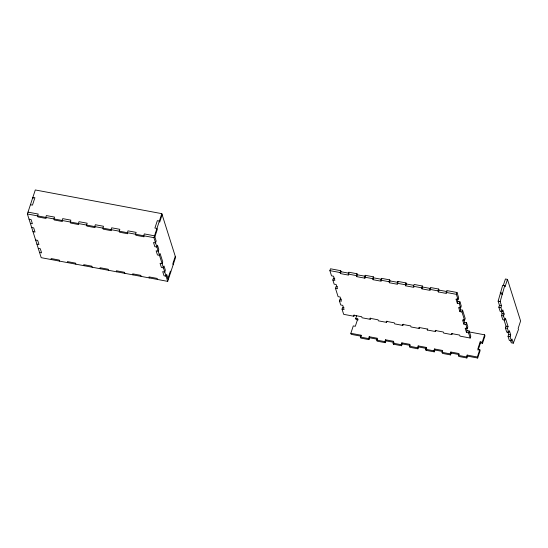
<?xml version="1.0" encoding="UTF-8"?>
<svg xmlns="http://www.w3.org/2000/svg" width="548" height="548" viewBox="0 0 548 548"><rect width="100%" height="100%" fill="white"/><g stroke="black" fill="none" stroke-linecap="round" stroke-linejoin="round"><path stroke-width="0.82" d="M27.4 213.973L35.291 189.964L161.804 213.658L175.6 257.361L167.702 281.371L41.196 257.676L27.4 213.973L153.913 237.674L167.702 281.371M153.913 237.674L161.804 213.658M154.844 236.866L157.276 229.475L156.947 228.434L154.906 228.057L157.338 220.666L159.372 221.05L159.701 222.091L162.133 214.7M167.983 278.487L170.414 271.096L170.743 272.137M175.271 256.32L172.839 263.711L173.168 264.752M334.801 278.405L333.444 278.151L332.835 280.001L334.876 280.377L333.561 276.219L331.519 275.836L329.882 270.63L330.485 268.787L340.692 270.698L341.02 271.74L340.411 273.582L348.576 275.117L348.247 274.075L348.85 272.226L357.015 273.753L357.344 274.795L356.734 276.644L364.9 278.172L365.304 276.939M340.411 273.582L340.082 272.541L340.692 270.698M341.37 299.215L340.013 298.961L339.404 300.811L341.445 301.188L340.13 297.03L338.089 296.646L335.465 288.323L336.068 286.474L337.431 286.727M354.282 315.018L353.878 316.244L343.671 314.333L342.034 309.134L342.637 307.284L344 307.538M356.734 276.644L356.406 275.603L357.015 273.753M364.9 278.172L364.571 277.13L365.174 275.281L373.339 276.815L373.668 277.85L373.058 279.699L381.223 281.227L380.894 280.186L381.497 278.343L389.662 279.87L389.991 280.912L389.381 282.754L397.547 284.289L397.218 283.248L397.821 281.398L405.986 282.926L406.315 283.967L405.705 285.816L413.87 287.344L413.541 286.303L414.144 284.453L422.309 285.988L422.638 287.029L422.029 288.871L430.194 290.399L429.865 289.358L430.475 287.515L438.633 289.043L438.962 290.084L438.352 291.933L446.517 293.461L446.188 292.42L446.798 290.57L456.998 292.481L458.642 297.687L458.032 299.53L455.991 299.153L457.306 303.311L459.347 303.695L460.663 307.86L458.621 307.476L459.93 311.634L461.971 312.018L464.601 320.34L462.56 319.964L463.875 324.121L465.916 324.505L467.225 328.67L465.19 328.286L466.499 332.444L468.54 332.828L470.184 338.034L459.984 336.123L459.656 335.081L451.49 333.554L451.819 334.595L443.661 333.061L443.332 332.019L435.167 330.492L435.496 331.533L427.337 330.006L427.008 328.964L418.843 327.437L419.172 328.478L411.007 326.951L410.685 325.909L402.52 324.382L402.849 325.416L394.683 323.889L394.355 322.847L386.196 321.32L386.525 322.361L378.36 320.833L378.031 319.792L369.873 318.265L370.201 319.306L362.036 317.778L361.707 316.737L353.549 315.203L353.878 316.244M350.85 333.3L361.05 335.212L361.379 336.253L351.179 334.342L350.85 333.3L353.282 325.909L355.316 326.293L357.748 318.902L355.707 318.525L356.68 315.566M373.058 279.699L372.729 278.658L373.339 276.815M467.485 356.125L477.685 358.036L477.363 356.995L467.156 355.083L467.485 356.125L466.875 357.974L458.717 356.44L458.388 355.405L458.998 353.556L450.833 352.028L451.162 353.07L450.552 354.912L442.394 353.385L442.065 352.343L442.674 350.501L434.509 348.966L434.838 350.008L434.228 351.857L426.07 350.33L426.673 348.48L426.351 347.439L418.186 345.911L418.514 346.953L417.905 348.802L409.746 347.268L409.418 346.226L410.027 344.384L401.862 342.856L402.191 343.897L401.581 345.74L393.423 344.213L393.094 343.171L393.697 341.322L385.539 339.794L385.867 340.835L385.258 342.685L377.099 341.157L376.771 340.116L377.373 338.267L369.215 336.739L369.544 337.78L368.934 339.623L360.776 338.095L360.447 337.054L361.05 335.212M370.201 319.306L370.606 318.073M368.934 339.623L368.605 338.589L369.215 336.739M389.381 282.754L389.053 281.72L389.662 279.87M386.525 322.361L386.929 321.128M385.258 342.685L384.929 341.644L385.539 339.794M405.705 285.816L405.376 284.775L405.986 282.926M393.423 344.213L393.827 342.98M402.849 325.416L403.253 324.19M401.581 345.74L401.252 344.699L401.862 342.856M422.029 288.871L421.7 287.83L422.309 285.988M419.172 328.478L419.576 327.245M417.905 348.802L417.576 347.761L418.186 345.911M438.352 291.933L438.023 290.892L438.633 289.043M427.337 330.006L427.741 328.773M426.07 350.33L425.741 349.288L426.351 347.439M435.496 331.533L435.9 330.3M434.228 351.857L433.9 350.816L434.509 348.966M458.032 299.53L456.388 294.331L456.998 292.481M457.306 303.311L457.916 301.469L457.039 298.687M459.347 303.695L459.95 301.845L457.916 301.469M451.819 334.595L452.223 333.362M460.663 307.86L461.265 306.01L459.95 301.845M459.93 311.634L460.539 309.791L459.662 307.017M461.971 312.018L462.581 310.175L460.539 309.791M450.552 354.912L450.223 353.871L450.833 352.028M464.601 320.34L465.211 318.498L462.581 310.175M463.875 324.121L464.478 322.279L463.608 319.498M465.916 324.505L466.519 322.656L464.478 322.279M467.225 328.67L467.834 326.82L466.519 322.656M466.499 332.444L467.108 330.602L466.232 327.827M468.54 332.828L469.15 330.985L467.108 330.602M470.184 338.034L470.794 336.184L469.15 330.985M466.875 357.974L466.547 356.933L467.156 355.083M480.178 341.836L480.507 342.877L482.548 343.26L482.219 342.219L480.178 341.836L477.746 349.227L479.788 349.61L480.117 350.645L477.685 358.036M478.075 350.268L480.507 342.877M477.363 356.995L479.788 349.61M482.219 342.219L484.644 334.828L469.568 332.006M482.548 343.26L484.973 335.869L484.644 334.828M501.201 310.88L502.078 313.655L501.468 315.497L502.783 319.662L504.824 320.046L503.509 315.881L504.119 314.038L502.804 309.873L502.194 311.723L500.153 311.339L498.844 307.175L499.447 305.332L498.132 301.167L502.667 285.35L504.708 285.734L505.037 286.775L507.462 279.384L505.42 279.001L503.235 285.652M502.194 311.723L500.886 307.558L501.489 305.709L500.173 301.551L504.708 285.734M504.824 320.046L505.427 318.196L508.058 326.519L507.448 328.368L508.763 332.533L506.722 332.15L505.414 327.985L506.016 326.142L504.105 320.087M508.763 332.533L509.373 330.684L510.688 334.849L510.078 336.691L511.394 340.856L509.352 340.472L508.037 336.314L508.647 334.465L507.77 331.691M511.394 340.856L511.996 339.007L513.312 343.171L511.27 342.788L510.613 340.705M513.312 343.171L518.497 329.437L518.168 328.396L520.6 321.005L507.462 279.384M30.435 204.74L32.476 205.123L34.908 197.732L32.866 197.355L33.195 198.39M500.235 292.742L502.276 293.118M500.564 293.776L502.605 294.16M28.01 212.131L38.209 214.042L37.6 215.885L37.928 216.926L46.094 218.453L45.765 217.412L46.375 215.57L54.533 217.097L53.923 218.947L54.252 219.981L62.417 221.515L62.088 220.474L62.698 218.625L70.856 220.152L70.247 222.002L70.576 223.043L78.741 224.57L78.412 223.529L79.022 221.687L87.18 223.214L86.577 225.057L86.899 226.098L95.064 227.626L94.736 226.591L95.345 224.742L103.504 226.269L102.901 228.119L103.23 229.16L111.388 230.687L111.059 229.646L111.669 227.797L119.827 229.324L119.224 231.174L119.553 232.215L127.711 233.743L127.383 232.701L127.992 230.859L136.151 232.386L135.548 234.229L135.877 235.27L144.035 236.805L143.706 235.763L144.316 233.914L154.515 235.825L156.159 241.024L155.55 242.874L153.508 242.49L154.824 246.655L156.865 247.038L157.475 245.189L158.79 249.354L158.18 251.196L156.139 250.82L157.454 254.978L159.495 255.361L160.098 253.512L162.729 261.841L162.119 263.684L160.078 263.3L161.393 267.465L163.434 267.849L164.044 265.999L165.352 270.164L164.749 272.007L162.708 271.63L164.023 275.788L166.065 276.171L166.667 274.322L168.311 279.528M341.02 271.74L349.179 273.267M357.344 274.795L365.502 276.322M373.668 277.85L381.826 279.384M389.991 280.912L398.149 282.439L397.821 281.398M406.315 283.967L413.658 285.344M422.638 287.029L430.797 288.556M438.962 290.084L447.12 291.611M498.132 301.167L500.173 301.551M329.882 270.63L340.082 272.541M348.247 274.075L356.406 275.603M364.571 277.13L372.729 278.658M380.894 280.186L389.053 281.72M397.218 283.248L405.376 284.775M413.541 286.303L421.7 287.83M429.865 289.358L438.023 290.892M446.188 292.42L456.388 294.331M499.447 305.332L501.489 305.709M29.044 219.179L31.085 219.563L32.394 223.721L30.359 223.337M498.844 307.175L500.886 307.558M502.078 313.655L504.119 314.038M31.668 227.502L33.709 227.886L35.024 232.044L32.983 231.667M501.468 315.497L503.509 315.881M335.465 288.323L337.506 288.707L336.191 284.542L334.15 284.159L332.835 280.001M506.016 326.142L508.058 326.519M35.613 239.99L37.654 240.373L38.963 244.531L36.922 244.148M505.414 327.985L507.448 328.368M508.647 334.465L510.688 334.849M38.237 248.313L40.278 248.696L41.593 252.854L39.552 252.477M508.037 336.314L510.078 336.691M342.034 309.134L344.076 309.517L342.76 305.352L340.719 304.969L339.404 300.811M357.399 319.82L356.036 319.566L355.707 318.525M369.544 337.78L377.702 339.308M385.867 340.835L394.026 342.363M402.191 343.897L410.349 345.425M418.514 346.953L426.673 348.48M434.838 350.008L442.181 351.384M451.162 353.07L459.327 354.597M360.447 337.054L368.605 338.589M376.771 340.116L384.929 341.644M393.094 343.171L401.252 344.699M409.418 346.226L417.576 347.761M425.741 349.288L433.9 350.816M442.065 352.343L450.223 353.871M458.388 355.405L466.547 356.933M357.748 318.902L358.077 319.943M157.502 279.466L157.173 278.425L149.008 276.891L149.337 277.932M141.179 276.404L140.85 275.363L132.685 273.836L133.013 274.877M124.855 273.349L124.526 272.308L116.361 270.781L116.69 271.822M108.531 270.287L108.203 269.246L100.037 267.719L100.366 268.76M92.208 267.232L91.879 266.191L83.714 264.663L84.043 265.705M75.884 264.177L75.556 263.136L67.39 261.608L67.719 262.643M59.561 261.115L59.232 260.074L51.067 258.546L51.396 259.588"/></g></svg>
